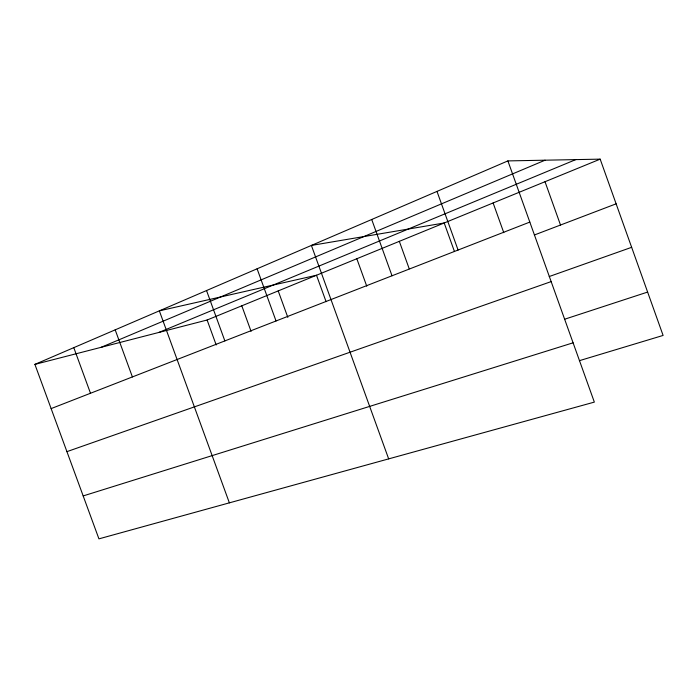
<?xml version="1.0" encoding="UTF-8"?>
<svg xmlns="http://www.w3.org/2000/svg" width="698" height="698" viewBox="0 0 698 698"><rect width="100%" height="100%" fill="white"/><g stroke="black" fill="none" stroke-linecap="round" stroke-linejoin="round"><path stroke-width="1.05" d="M507.891 160.906L594.347 402.109L98.933 538.856L34.9 364.382L507.891 160.906L600.175 159.144L663.1 335.433L579.392 360.674M101.105 347.325L545.068 160.2M158.935 332.423L575.763 159.615M34.9 364.382L207.114 320.007L600.175 159.144M51.129 408.6L529.826 222.086M534.354 234.999L616.125 203.825M549.239 276.53L631.646 247.319M66.929 451.641L551.158 281.599M564.551 319.256L647.622 292.069M83.175 495.929L573.093 342.814M115.187 329.84L132.402 376.937M73.796 347.656L90.496 393.262M241.796 305.811L251.079 331.358M206.538 290.543L224.861 340.912M207.114 320.007L216.188 344.943M229.372 502.848L159.345 310.846L316.508 275.239L326.088 301.676M388.664 458.883L311.395 245.434L444.198 222.985L454.468 251.533M278.214 290.909L287.829 317.389M257.1 268.791L276.033 320.967M436.992 191.409L458.08 250.032M399.326 241.342L409.229 268.817M371.711 219.486L392.023 275.78M356.826 258.74L366.747 286.18M545.016 181.724L560.511 225.026M493.12 202.961L503.781 232.678"/></g></svg>
